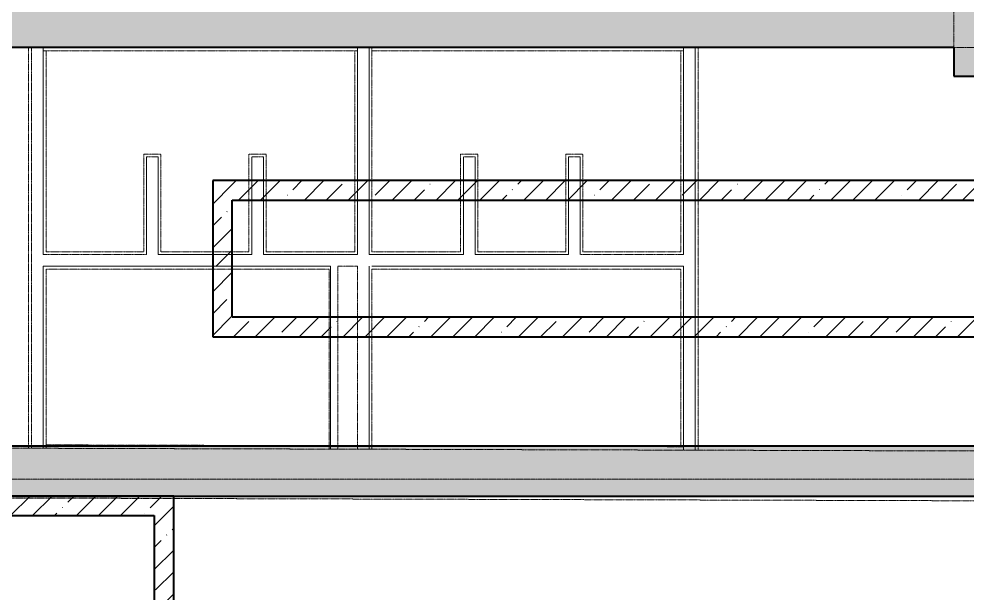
# Model space of a CAD drawing. Header units: millimetres. Extents: x -11886 to 147109, y 276 to 46084.
# Drawn here: x 21277 to 30977, y 12092 to 17969 of the extents above; entities that cross this region are included whole.
import ezdxf

# ---------------------------------------------------------------- set-up
doc = ezdxf.new("R2010")
doc.units = ezdxf.units.MM
doc.linetypes.add('ADSK_Линия сетки', pattern=[25, 20, -2.5, 0, -2.5])
doc.linetypes.add('ADSK_Сверху', pattern=[4.5, 3, -1.5])
for name, color, linetype, lineweight in [('Оси', 7, 'Continuous', 9), ('Перекрытие', 7, 'Continuous', 18), ('Стены внутренние', 7, 'Continuous', 18), ('Стены наружные', 7, 'Continuous', 18)]:
    doc.layers.add(name, color=color, linetype=linetype, lineweight=lineweight)
pattern_1 = [(45, (0, 0), (-224.5064, 224.5064), []), (45, (224.5, 0), (-224.5064, 224.5064), [396.875, -79.375, 3.353, -76.022])]

msp = doc.modelspace()

# ---------------------------------------------------------------- hatches: boundary and pattern name
at = {"layer": 'Стены внутренние', "true_color": 0xc0c0c0}
h = msp.add_hatch(color=9, dxfattribs=at)
h.paths.add_polyline_path([(31742.36, 17383.92), (31742.36, 18816.79), (30842.36, 18816.79), (30842.36, 17383.92), (31721.24, 17383.92)])
h.paths.add_polyline_path([(30977.36, 19966.79), (31742.36, 19966.79), (31742.36, 20424.06), (30842.36, 20423.67), (30842.36, 19966.79), (30907.36, 19966.79)])
msp.add_hatch(color=9, dxfattribs=at).paths.add_polyline_path([(30581.04, 17676.96), (30842.36, 17676.96), (30842.36, 18186.96), (18945.32, 18186.96), (18945.32, 17676.96), (29440.84, 17676.96)])
h = msp.add_hatch(color=9, dxfattribs=at)
h.paths.add_polyline_path([(37008.7, 13084.75), (37004.97, 13594.75), (9392.99, 13594.75), (9392.99, 13084.75), (35141.84, 13084.75)])
h.paths.add_polyline_path([(7777.04, 13084.75), (8192.99, 13084.75), (8192.99, 13594.75), (3378.02, 13594.75), (3381.61, 13084.75), (5496.64, 13084.75)])
at = {"layer": 'Стены наружные', "lineweight": 9}
h = msp.add_hatch(dxfattribs=at)
h.set_pattern_fill('FP_2', color=256, style=0, pattern_type=2)
h.set_pattern_definition(pattern_1)
h.paths.add_polyline_path([(23258.97, 14914.93), (23458.97, 14914.93), (23458.97, 16314.93), (23258.97, 16314.93), (23258.97, 15604.62)])
h = msp.add_hatch(dxfattribs=at)
h.set_pattern_fill('FP_2', color=256, style=0, pattern_type=2)
h.set_pattern_definition(pattern_1)
h.paths.add_polyline_path([(36986.56, 16114.93), (36985.1, 16314.93), (23458.97, 16314.93), (23458.97, 16114.93), (35141.84, 16114.93)])
h = msp.add_hatch(dxfattribs=at)
h.set_pattern_fill('FP_2', color=256, style=0, pattern_type=2)
h.set_pattern_definition(pattern_1)
h.paths.add_polyline_path([(36996.79, 14714.93), (36995.33, 14914.93), (23258.97, 14914.93), (23258.97, 14714.93), (35141.84, 14714.93)])
h = msp.add_hatch(dxfattribs=at)
h.set_pattern_fill('FP_2', color=256, style=0, pattern_type=2)
h.set_pattern_definition(pattern_1)
h.paths.add_polyline_path([(22659.91, 12884.75), (22659.91, 13084.75), (9392.99, 13084.75), (9392.99, 12884.75), (19179.04, 12884.75)])
h = msp.add_hatch(dxfattribs=at)
h.set_pattern_fill('FP_2', color=256, style=0, pattern_type=2)
h.set_pattern_definition(pattern_1)
h.paths.add_polyline_path([(22659.91, 10720.68), (22859.91, 10720.68), (22859.91, 13084.75), (22659.91, 13084.75), (22659.91, 11614.63)])

# ---------------------------------------------------------------- linework, layer by layer
at = {"layer": 'Оси', "linetype": 'ADSK_Линия сетки'}
msp.add_line((-11086.22, 13256.79), (57141.72, 13256.79), dxfattribs=at)
at = {"layer": 'Перекрытие', "color": 9, "linetype": 'ADSK_Сверху', "true_color": 0xaad4d4}
for p, q in [((18922.84, 17676.96), (21373.79, 17676.96)), ((28227.79, 17676.96), (30842.36, 17676.96))]:
    msp.add_line(p, q, dxfattribs=at)
at = {"layer": 'Стены внутренние', "color": 253, "linetype": 'ADSK_Сверху', "true_color": 0xaaaaaa}
for p, q in [((30842.36, 20424.06), (30842.36, 17676.96)), ((21373.79, 17676.96), (21373.79, 13574.63)), ((21373.79, 17676.96), (21525.79, 17676.96)), ((21405.79, 13574.54), (21405.79, 17676.96)), ((21405.79, 17676.96), (21405.79, 13574.54)), ((28227.79, 17676.96), (21525.79, 17676.96)), ((21525.79, 15557.29), (21525.79, 17676.96)), ((24740.79, 17676.96), (24740.79, 15557.29)), ((24860.79, 17676.96), (24860.79, 15557.29)), ((24860.79, 15557.29), (24860.79, 17676.96)), ((24888.79, 15585.29), (24888.79, 17676.96)), ((28075.79, 17676.96), (28075.79, 15557.29)), ((28195.79, 17676.96), (28195.79, 13554.99)), ((28195.79, 13554.99), (28195.79, 17676.96)), ((28227.79, 16114.93), (28227.79, 17676.96)), ((31352.36, 17676.96), (30842.36, 17676.96)), ((21525.79, 17641.96), (24740.79, 17641.96)), ((21525.79, 17641.96), (21525.79, 15557.29)), ((21553.79, 15585.29), (21553.79, 17641.96)), ((24712.79, 17641.96), (24712.79, 15585.29)), ((24740.79, 15557.29), (24740.79, 17641.96)), ((24888.79, 17641.96), (28075.79, 17641.96)), ((28047.79, 17641.96), (28047.79, 15585.29)), ((28075.79, 15557.29), (28075.79, 17641.96)), ((22553.79, 16585.29), (22553.79, 15585.29)), ((22729.79, 16585.29), (22553.79, 16585.29)), ((22581.79, 15557.29), (22581.79, 16557.29)), ((22581.79, 16557.29), (22581.79, 15557.29)), ((22581.79, 16557.29), (22701.79, 16557.29)), ((22581.79, 16557.29), (22701.79, 16557.29)), ((22701.79, 15557.29), (22701.79, 16557.29)), ((22701.79, 16557.29), (22701.79, 15557.29)), ((22729.79, 15585.29), (22729.79, 16585.29)), ((23629.79, 16585.29), (23629.79, 15585.29)), ((23805.79, 16585.29), (23629.79, 16585.29)), ((23657.79, 15557.29), (23657.79, 16557.29)), ((23657.79, 16557.29), (23657.79, 15557.29)), ((23657.79, 16557.29), (23777.79, 16557.29)), ((23657.79, 16557.29), (23777.79, 16557.29)), ((23777.79, 15557.29), (23777.79, 16557.29)), ((23777.79, 16557.29), (23777.79, 15557.29)), ((23805.79, 15585.29), (23805.79, 16585.29)), ((25795.79, 16585.29), (25795.79, 15585.29)), ((25971.79, 16585.29), (25795.79, 16585.29)), ((25823.79, 15557.29), (25823.79, 16557.29)), ((25823.79, 16557.29), (25823.79, 15557.29)), ((25823.79, 16557.29), (25943.79, 16557.29)), ((25823.79, 16557.29), (25943.79, 16557.29)), ((25943.79, 15557.29), (25943.79, 16557.29)), ((25943.79, 16557.29), (25943.79, 15557.29)), ((25971.79, 15585.29), (25971.79, 16585.29)), ((26871.79, 16585.29), (26871.79, 15585.29)), ((27047.79, 16585.29), (26871.79, 16585.29)), ((26899.79, 15557.29), (26899.79, 16557.29)), ((26899.79, 16557.29), (26899.79, 15557.29)), ((26899.79, 16557.29), (27019.79, 16557.29)), ((26899.79, 16557.29), (27019.79, 16557.29)), ((27019.79, 15557.29), (27019.79, 16557.29)), ((27019.79, 16557.29), (27019.79, 15557.29)), ((27047.79, 15585.29), (27047.79, 16585.29)), ((28227.79, 13554.9), (28227.79, 16114.93)), ((21525.79, 15557.29), (22581.79, 15557.29)), ((22581.79, 15557.29), (21525.79, 15557.29)), ((22553.79, 15585.29), (21553.79, 15585.29)), ((22701.79, 15557.29), (23657.79, 15557.29)), ((23657.79, 15557.29), (22701.79, 15557.29)), ((23629.79, 15585.29), (22729.79, 15585.29)), ((23777.79, 15557.29), (24740.79, 15557.29)), ((24740.79, 15557.29), (23777.79, 15557.29)), ((24712.79, 15585.29), (23805.79, 15585.29)), ((24860.79, 15557.29), (25823.79, 15557.29)), ((25823.79, 15557.29), (24860.79, 15557.29)), ((25795.79, 15585.29), (24888.79, 15585.29)), ((25943.79, 15557.29), (26899.79, 15557.29)), ((26899.79, 15557.29), (25943.79, 15557.29)), ((26871.79, 15585.29), (25971.79, 15585.29)), ((27019.79, 15557.29), (28075.79, 15557.29)), ((28075.79, 15557.29), (27019.79, 15557.29)), ((28047.79, 15585.29), (27047.79, 15585.29)), ((21525.79, 13574.19), (21525.79, 15437.29)), ((21525.79, 15437.29), (21525.79, 13574.19)), ((21525.79, 15437.29), (24465.79, 15437.29)), ((24465.79, 15437.29), (21525.79, 15437.29)), ((24465.79, 13565.73), (24465.79, 15437.29)), ((24465.79, 15437.29), (24465.79, 13565.73)), ((24540.79, 15437.29), (24740.79, 15437.29)), ((24540.79, 13565.52), (24540.79, 15437.29)), ((24740.79, 15437.29), (24740.79, 13564.94)), ((24860.79, 15437.29), (24860.79, 13564.59)), ((24860.79, 13564.59), (24860.79, 15437.29)), ((24888.79, 15437.29), (28075.79, 15437.29)), ((28075.79, 15437.29), (24888.79, 15437.29)), ((28075.79, 15437.29), (28075.79, 13555.34)), ((28075.79, 13590.34), (28075.79, 15437.29)), ((21553.79, 13574.11), (21553.79, 15409.29)), ((21553.79, 15409.29), (23458.97, 15409.29)), ((23458.97, 15409.29), (24450.79, 15409.29)), ((24450.79, 15409.29), (24450.79, 13565.77)), ((24888.79, 13564.51), (24888.79, 15409.29)), ((24888.79, 15409.29), (28047.79, 15409.29)), ((28047.79, 15409.29), (28047.79, 13590.42)), ((35256.4, 13534.67), (11305.24, 13603.62)), ((24450.79, 13600.77), (21553.79, 13609.11)), ((28075.79, 13590.34), (24888.79, 13599.51)), ((21553.79, 13574.11), (21373.79, 13574.63)), ((24540.79, 13565.52), (24450.79, 13565.77)), ((24888.79, 13564.51), (24740.79, 13564.94)), ((28227.79, 13554.9), (28075.79, 13555.34)), ((10795.24, 13095.08), (37129.57, 13019.27))]:
    msp.add_line(p, q, dxfattribs=at)
at = {"layer": 'Стены внутренние', "lineweight": 40}
for p, q in [((30842.36, 17676.96), (18945.32, 17676.96)), ((30842.36, 17676.96), (30842.36, 17383.92)), ((30842.36, 17383.92), (31742.36, 17383.92)), ((37004.97, 13594.75), (9392.99, 13594.75)), ((9392.99, 13084.75), (37008.7, 13084.75))]:
    msp.add_line(p, q, dxfattribs=at)
at = {"layer": 'Стены наружные', "lineweight": 40}
for p, q in [((23258.97, 16314.93), (23258.97, 14714.93)), ((36985.1, 16314.93), (23258.97, 16314.93)), ((23458.97, 14914.93), (23458.97, 16114.93)), ((23458.97, 16114.93), (36986.56, 16114.93)), ((36995.33, 14914.93), (23458.97, 14914.93)), ((23258.97, 14714.93), (36996.79, 14714.93)), ((22859.91, 13084.75), (9392.99, 13084.75)), ((22859.91, 10720.68), (22859.91, 13084.75)), ((9392.99, 12884.75), (22659.91, 12884.75)), ((22659.91, 12884.75), (22659.91, 10520.68))]:
    msp.add_line(p, q, dxfattribs=at)

doc.saveas('drawing.dxf')
